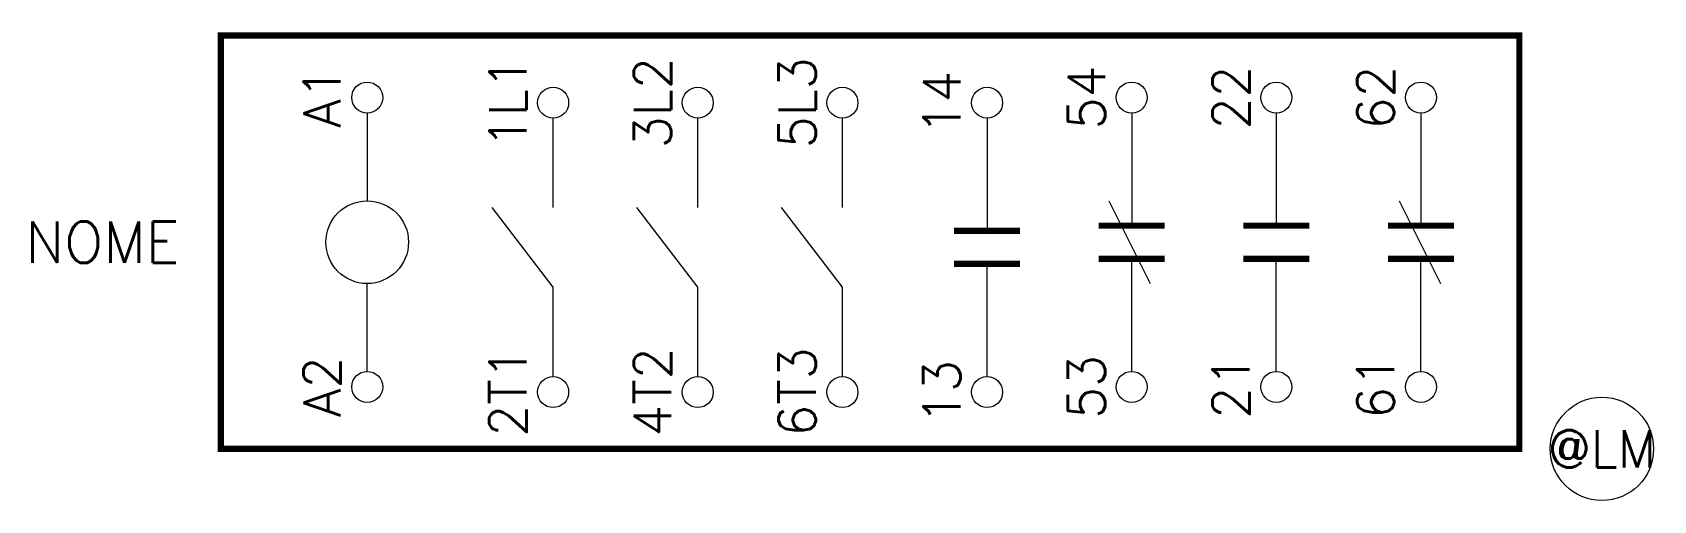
# Model space of a CAD drawing. Header units: millimetres. Extents: x -9.1 to 69.3, y -22.5 to 0.2.
import ezdxf
from ezdxf.enums import TextEntityAlignment as Align

# ---------------------------------------------------------------- set-up
doc = ezdxf.new("R2010")
doc.units = ezdxf.units.MM
doc.styles.add('ROMANS', font='romans.shx')

msp = doc.modelspace()

# ---------------------------------------------------------------- linework, layer by layer
at = {"color": 5, "const_width": 0.3}
msp.add_lwpolyline([(0, 0), (62.848, 0), (62.848, -20), (0, -20)], close=True, dxfattribs=at)
for points in [[(7.089, -3.75), (7.089, -8)], [(44.089, -3.75), (44.089, -9.2)], [(51.089, -3.75), (51.089, -9.2)], [(58.089, -3.75), (58.089, -9.2)], [(16.089, -8.325), (16.089, -4)], [(23.089, -8.325), (23.089, -4)], [(30.089, -8.325), (30.089, -4)], [(37.089, -4), (37.089, -9.45)], [(42.982, -8), (44.982, -12)], [(57.042, -8), (59.042, -12)], [(44.089, -16.25), (44.089, -10.8)], [(51.089, -16.25), (51.089, -10.8)], [(58.089, -16.25), (58.089, -10.8)], [(37.089, -16.5), (37.089, -11.05)], [(7.089, -16.25), (7.089, -12)], [(16.089, -16.5), (16.089, -12.175)], [(23.089, -16.5), (23.089, -12.175)], [(30.089, -16.5), (30.089, -12.175)]]:
    msp.add_lwpolyline(points)
at = {"color": 7, "linetype": 'ByBlock', "flags": 128}
for points in [[(16.089, -12.175), (13.135, -8.325)], [(23.089, -12.175), (20.135, -8.325)], [(30.089, -12.175), (27.135, -8.325)]]:
    msp.add_lwpolyline(points, dxfattribs=at)
at = {"const_width": 0.3}
for points in [[(35.489, -9.45), (38.689, -9.45)], [(42.489, -9.2), (45.689, -9.2)], [(49.489, -9.2), (52.689, -9.2)], [(56.489, -9.2), (59.689, -9.2)], [(35.489, -11.05), (38.689, -11.05)], [(42.489, -10.8), (45.689, -10.8)], [(49.489, -10.8), (52.689, -10.8)], [(56.489, -10.8), (59.689, -10.8)]]:
    msp.add_lwpolyline(points, dxfattribs=at)
for centre, radius in [((7.089, -3), 0.75), ((44.089, -3), 0.75), ((51.089, -3), 0.75), ((58.089, -3), 0.75), ((16.089, -3.25), 0.75), ((23.089, -3.25), 0.75), ((30.089, -3.25), 0.75), ((37.089, -3.25), 0.75), ((7.089, -10), 2), ((7.089, -17), 0.75), ((44.089, -17), 0.75), ((51.089, -17), 0.75), ((58.089, -17), 0.75), ((16.089, -17.25), 0.75), ((23.089, -17.25), 0.75), ((30.089, -17.25), 0.75), ((37.089, -17.25), 0.75), ((66.848, -20), 2.5)]:
    msp.add_circle(centre, radius)

# ---------------------------------------------------------------- texts
at = {"color": 7, "style": 'ROMANS', "flags": 4}
for tag, text, p in [('3L2', '3L2', (22.339, -3.25)), ('5L3', '5L3', (29.339, -3.25)), ('A1', 'A1', (6.339, -3)), ('1L1', '1L1', (15.339, -3.25)), ('14', '14', (36.339, -3.25)), ('54', '54', (43.339, -3)), ('22', '22', (50.339, -3)), ('62', '62', (57.339, -3)), ('4T2', '4T2', (22.339, -17.25)), ('6T3', '6T3', (29.339, -17.25)), ('53', '53', (43.339, -17)), ('A2', 'A2', (6.339, -17)), ('2T1', '2T1', (15.339, -17.25)), ('13', '13', (36.339, -17.25)), ('21', '21', (50.339, -17)), ('61', '61', (57.339, -17))]:
    msp.add_attdef(tag, text=text, height=1.8, rotation=90, dxfattribs=at).set_placement(p, align=Align.BOTTOM_CENTER)
msp.add_attdef('NOME', text='NOME', height=2, dxfattribs=at).set_placement((-2, -10), align=Align.MIDDLE_RIGHT)
msp.add_attdef('@LM', text='@LM', height=1.8, dxfattribs=at).set_placement((66.85, -20), align=Align.MIDDLE_CENTER)

doc.saveas('drawing.dxf')
